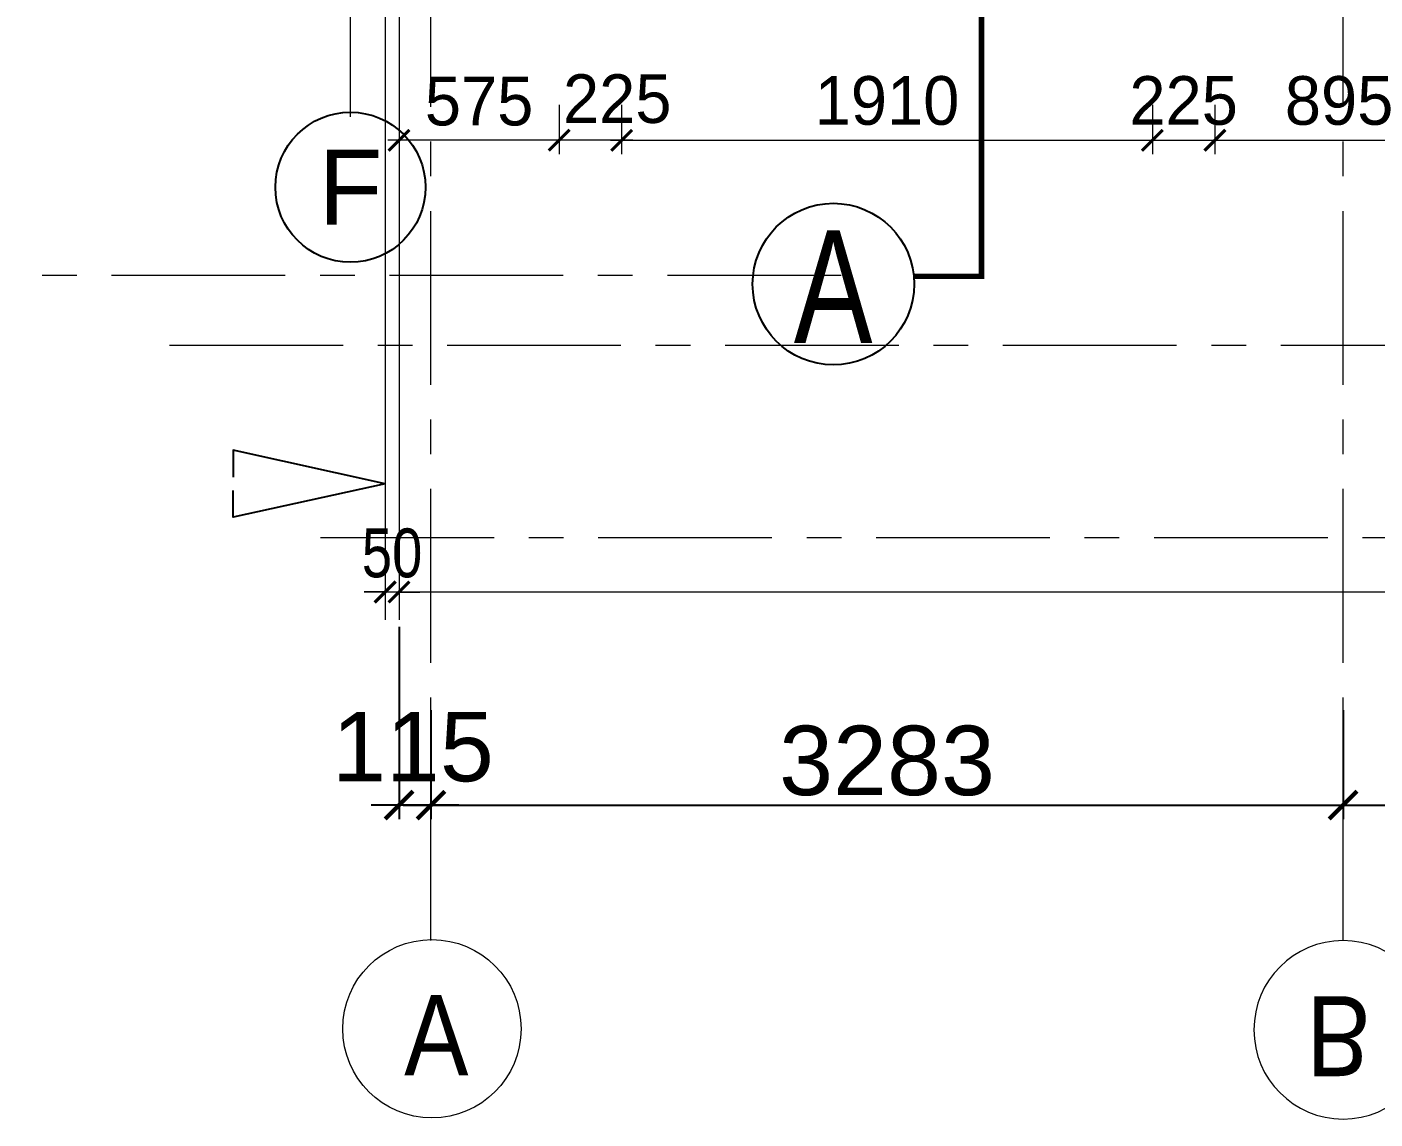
# Model space of a CAD drawing. Header units: millimetres. Extents: x -286480 to 108094, y -227925 to 10018.
# Drawn here: x -30907 to -26056, y -141214 to -137284 of the extents above; entities that cross this region are included whole.
import ezdxf
from ezdxf.enums import TextEntityAlignment as Align

# ---------------------------------------------------------------- set-up
doc = ezdxf.new("R2010")
doc.units = ezdxf.units.MM
doc.header["$LTSCALE"] = 100
doc.header["$MEASUREMENT"] = 0
doc.header["$PDMODE"] = 67
doc.linetypes.add('CENTER', pattern=[2, 1.25, -0.25, 0.25, -0.25])
doc.layers.get('0').update_dxf_attribs({"lineweight": 25})
for name, color, linetype, lineweight in [('A-ANNO-GRID', 251, 'CENTER', 9), ('Anno_Labels', 7, 'Continuous', 9), ('AREA', 6, 'Continuous', 25), ('dim', 7, 'Continuous', 13), ('DW-NO', 7, 'Continuous', 25), ('GRID TAB', 21, 'Continuous', 5)]:
    doc.layers.add(name, color=color, linetype=linetype, lineweight=lineweight)
doc.layers.add('Anno_Frames', color=7, linetype='Continuous')
doc.layers.add('DIM1', color=132, linetype='Continuous')
doc.styles.add('ARIAL', font='arial.ttf', dxfattribs={"width": 0.8})
doc.styles.add('CENTURY-GOTHIC', font='GOTHIC.TTF', dxfattribs={"height": 175})
doc.styles.add('GOTHIC-TITLE', font='GOTHIC.TTF', dxfattribs={"width": 0.9, "height": 20})
doc.styles.add('SIZE', font='arial.ttf', dxfattribs={"width": 0.75, "height": 200})
doc.styles.get("Standard").update_dxf_attribs({"font": 'sanss___.ttf'})
doc.dimstyles.new('1.125', dxfattribs={"dimtxt": 175, "dimasz": 75, "dimexe": 50, "dimexo": 50, "dimgap": 50, "dimtad": 1, "dimdec": 0, "dimrnd": 5, "dimzin": 0, "dimdsep": 46, "dimtxsty": 'CENTURY-GOTHIC', "dimblk": 'ARCHTICK', "dimcen": 5, "dimdle": 40, "dimclrd": 256, "dimclre": 8, "dimclrt": 213, "dimadec": 0, "dimazin": 0, "dimtfac": 1, "dimtdec": 0, "dimtofl": 0, "dimtmove": 2, "dimatfit": 2, "dimldrblk": 'OPEN30', "dimfxl": 80, "dimtolj": 1, "dimtzin": 0, "dimlwd": 15, "dimlwe": 9, "dimarcsym": 1})
doc.dimstyles.new('D 75', dxfattribs={"dimtxt": 175, "dimasz": 75, "dimexe": 100, "dimexo": 100, "dimgap": 50, "dimtad": 1, "dimdec": 0, "dimrnd": 5, "dimzin": 0, "dimdsep": 46, "dimtxsty": 'ARIAL', "dimblk": 'ARCHTICK', "dimcen": 0.09, "dimdle": 100, "dimclrd": 256, "dimclrt": 256, "dimadec": 0, "dimazin": 0, "dimtfac": 1, "dimtdec": 0, "dimtix": 1, "dimtofl": 0, "dimtmove": 1, "dimatfit": 3, "dimfxl": 135, "dimtolj": 1, "dimtzin": 0, "dimlwd": 9, "dimlwe": 9, "dimarcsym": 0})
doc.dimstyles.new('IIITD_WD_L @ 100', dxfattribs={"dimscale": 100, "dimtxt": 2.5, "dimasz": 1, "dimexe": 0.5, "dimexo": 0.25, "dimgap": 0.3, "dimtad": 1, "dimdec": 0, "dimrnd": 1, "dimzin": 0, "dimdsep": 46, "dimtxsty": 'Standard', "dimblk": 'ARCHTICK', "dimcen": 0.2, "dimdle": 1, "dimclrd": 8, "dimclre": 8, "dimadec": 0, "dimazin": 0, "dimtfac": 1, "dimtdec": 0, "dimtofl": 0, "dimtmove": 0, "dimatfit": 0, "dimfxl": 2, "dimtolj": 1, "dimtzin": 0, "dimlwd": -1, "dimlwe": -1, "dimarcsym": 0})

# ---------------------------------------------------------------- blocks, each defined once
blk = doc.blocks.new('_ArchTick')
at = {"const_width": 0.15}
blk.add_lwpolyline([(-0.5, -0.5), (0.5, 0.5)], dxfattribs=at)
blk = doc.blocks.new('*D129')
at = {"layer": 'Defpoints', "color": 0, "ltscale": 0.1, "transparency": 16777216}
for p in [(-29618.2, -136573.5, 12.8), (-29568.2, -136573.5, 11.6), (-29618.2, -139317.1)]:
    blk.add_point(p, dxfattribs=at)
at = {"layer": 'dim', "color": 0, "lineweight": 9, "ltscale": 0.1, "transparency": 16777216}
for p, q in [((-29618.2, -136673.5), (-29618.2, -139417.1)), ((-29568.2, -136673.5), (-29568.2, -139417.1))]:
    blk.add_line(p, q, dxfattribs=at)
at = {"layer": 'dim', "lineweight": 9, "ltscale": 0.1, "transparency": 16777216}
for p, q in [((-29618.2, -139317.1), (-29693.2, -139317.1)), ((-29568.2, -139317.1), (-29493.2, -139317.1))]:
    blk.add_line(p, q, dxfattribs=at)
at = {"layer": 'dim', "lineweight": 9, "ltscale": 0.1, "transparency": 16777216, "xscale": 75, "yscale": 75, "zscale": 75}
blk.add_blockref('_ArchTick', (-29618.2, -139317.1), dxfattribs=at)
at = {"layer": 'dim', "lineweight": 9, "ltscale": 0.1, "transparency": 16777216, "xscale": 75, "yscale": 75, "zscale": 75, "rotation": 180}
blk.add_blockref('_ArchTick', (-29568.2, -139317.1), dxfattribs=at)
at = {"layer": 'dim', "ltscale": 0.1, "transparency": 16777216, "insert": (-29593.2, -139177.7), "char_height": 175, "attachment_point": 5, "style": 'ARIAL'}
blk.add_mtext('\\A1;50', dxfattribs=at)
blk = doc.blocks.new('Grid Head')
blk.add_circle((0, 0), 3)
at = {"layer": 'Anno_Labels'}
blk.add_attdef('GRID_NAME', text='', height=3, dxfattribs=at).set_placement((0, 0), align=Align.MIDDLE_CENTER)
blk = doc.blocks.new('*D270')
at = {"layer": 'Defpoints', "color": 0, "ltscale": 0.1, "transparency": 16777216}
for p in [(-29568.2, -136574.3), (-16553.2, -138739.2, 11.6), (-29568.2, -139317.8)]:
    blk.add_point(p, dxfattribs=at)
at = {"layer": 'dim', "color": 0, "lineweight": 9, "ltscale": 0.1, "transparency": 16777216}
for p, q in [((-29568.2, -136674.3), (-29568.2, -139417.8)), ((-16553.2, -138839.2), (-16553.2, -139417.8))]:
    blk.add_line(p, q, dxfattribs=at)
at = {"layer": 'dim', "lineweight": 9, "ltscale": 0.1, "transparency": 16777216}
blk.add_line((-16453.2, -139317.8), (-29668.2, -139317.8), dxfattribs=at)
at = {"layer": 'dim', "lineweight": 9, "ltscale": 0.1, "transparency": 16777216, "xscale": 75, "yscale": 75, "zscale": 75, "rotation": 180}
blk.add_blockref('_ArchTick', (-29568.2, -139317.8), dxfattribs=at)
at = {"layer": 'dim', "lineweight": 9, "ltscale": 0.1, "transparency": 16777216, "xscale": 75, "yscale": 75, "zscale": 75}
blk.add_blockref('_ArchTick', (-16553.2, -139317.8), dxfattribs=at)
at = {"layer": 'dim', "ltscale": 0.1, "transparency": 16777216, "insert": (-23060.7, -139178.4), "char_height": 175, "attachment_point": 5, "style": 'ARIAL'}
blk.add_mtext('\\A1;13015', dxfattribs=at)
blk = doc.blocks.new('*D277')
at = {"layer": 'Defpoints', "color": 0, "ltscale": 0.1, "transparency": 16777216}
for p in [(-29618.2, -136574.3), (-29568.2, -136574.3, 29.7), (-29618.2, -139317.8)]:
    blk.add_point(p, dxfattribs=at)
at = {"layer": 'dim', "color": 0, "lineweight": 9, "ltscale": 0.1, "transparency": 16777216}
for p, q in [((-29618.2, -136674.3), (-29618.2, -139417.8)), ((-29568.2, -136674.3), (-29568.2, -139417.8))]:
    blk.add_line(p, q, dxfattribs=at)
at = {"layer": 'dim', "lineweight": 9, "ltscale": 0.1, "transparency": 16777216}
for p, q in [((-29618.2, -139317.8), (-29693.2, -139317.8)), ((-29568.2, -139317.8), (-29493.2, -139317.8))]:
    blk.add_line(p, q, dxfattribs=at)
at = {"layer": 'dim', "lineweight": 9, "ltscale": 0.1, "transparency": 16777216, "xscale": 75, "yscale": 75, "zscale": 75}
blk.add_blockref('_ArchTick', (-29618.2, -139317.8), dxfattribs=at)
at = {"layer": 'dim', "lineweight": 9, "ltscale": 0.1, "transparency": 16777216, "xscale": 75, "yscale": 75, "zscale": 75, "rotation": 180}
blk.add_blockref('_ArchTick', (-29568.2, -139317.8), dxfattribs=at)
at = {"layer": 'dim', "ltscale": 0.1, "transparency": 16777216, "insert": (-29593.2, -139178.5), "char_height": 175, "attachment_point": 5, "style": 'ARIAL'}
blk.add_mtext('\\A1;50', dxfattribs=at)
blk = doc.blocks.new('GRIDTAB')
at = {"layer": 'GRID TAB', "ltscale": 0.1}
blk.add_circle((4668008.8, 8270544.3), 334.3, dxfattribs=at)
at = {"layer": 'GRID TAB', "ltscale": 0.1, "style": 'GOTHIC-TITLE', "width": 0.9}
blk.add_attdef('1', text='', height=300, dxfattribs=at).set_placement((4667992.4, 8270418.2), align=Align.CENTER)
blk = doc.blocks.new('*D378')
at = {"layer": 'Defpoints', "color": 0, "ltscale": 0.1, "transparency": 16777216}
for p in [(-28992, -137514.1, 1.1), (-28767, -137514.1, 1.1), (-28992, -137692.1)]:
    blk.add_point(p, dxfattribs=at)
at = {"layer": 'dim', "color": 8, "lineweight": 9, "ltscale": 0.1, "transparency": 16777216}
for p, q in [((-28992, -137564.1), (-28992, -137742.1)), ((-28767, -137564.1), (-28767, -137742.1))]:
    blk.add_line(p, q, dxfattribs=at)
at = {"layer": 'dim', "lineweight": 15, "ltscale": 0.1, "transparency": 16777216}
blk.add_line((-28727, -137692.1), (-29032, -137692.1), dxfattribs=at)
at = {"layer": 'dim', "lineweight": 15, "ltscale": 0.1, "transparency": 16777216, "xscale": 75, "yscale": 75, "zscale": 75, "rotation": 180}
blk.add_blockref('_ArchTick', (-28992, -137692.1), dxfattribs=at)
at = {"layer": 'dim', "lineweight": 15, "ltscale": 0.1, "transparency": 16777216, "xscale": 75, "yscale": 75, "zscale": 75}
blk.add_blockref('_ArchTick', (-28767, -137692.1), dxfattribs=at)
at = {"layer": 'dim', "color": 213, "ltscale": 0.1, "transparency": 16777216, "insert": (-28782.9, -137543.6), "char_height": 175, "attachment_point": 5, "style": 'CENTURY-GOTHIC'}
blk.add_mtext('\\A1;225', dxfattribs=at)
blk = doc.blocks.new('_Open30')
at = {"color": 0, "linetype": 'ByBlock', "lineweight": -2}
for p, q in [((-1, 0.268), (0, 0)), ((0, 0), (-1, -0.268)), ((0, 0), (-1, 0))]:
    blk.add_line(p, q, dxfattribs=at)
blk = doc.blocks.new('*D379')
at = {"layer": 'Defpoints', "color": 0, "ltscale": 0.1, "transparency": 16777216}
for p in [(-28767, -137514.1, 1.1), (-26857, -137514.1, 1.1), (-26857, -137692.1)]:
    blk.add_point(p, dxfattribs=at)
at = {"layer": 'dim', "color": 8, "lineweight": 9, "ltscale": 0.1, "transparency": 16777216}
for p, q in [((-28767, -137564.1), (-28767, -137742.1)), ((-26857, -137564.1), (-26857, -137742.1))]:
    blk.add_line(p, q, dxfattribs=at)
at = {"layer": 'dim', "lineweight": 15, "ltscale": 0.1, "transparency": 16777216}
blk.add_line((-28807, -137692.1), (-26817, -137692.1), dxfattribs=at)
at = {"layer": 'dim', "lineweight": 15, "ltscale": 0.1, "transparency": 16777216, "xscale": 75, "yscale": 75, "zscale": 75, "rotation": 180}
blk.add_blockref('_ArchTick', (-28767, -137692.1), dxfattribs=at)
at = {"layer": 'dim', "lineweight": 15, "ltscale": 0.1, "transparency": 16777216, "xscale": 75, "yscale": 75, "zscale": 75}
blk.add_blockref('_ArchTick', (-26857, -137692.1), dxfattribs=at)
at = {"layer": 'dim', "color": 213, "ltscale": 0.1, "transparency": 16777216, "insert": (-27812, -137550.1), "char_height": 175, "attachment_point": 5, "style": 'CENTURY-GOTHIC'}
blk.add_mtext('\\A1;1910', dxfattribs=at)
blk = doc.blocks.new('*D380')
at = {"layer": 'Defpoints', "color": 0, "ltscale": 0.1, "transparency": 16777216}
for p in [(-26857, -137514.1, 1.1), (-26632, -137514.1, 1.1), (-26632, -137692.1)]:
    blk.add_point(p, dxfattribs=at)
at = {"layer": 'dim', "color": 8, "lineweight": 9, "ltscale": 0.1, "transparency": 16777216}
for p, q in [((-26857, -137564.1), (-26857, -137742.1)), ((-26632, -137564.1), (-26632, -137742.1))]:
    blk.add_line(p, q, dxfattribs=at)
at = {"layer": 'dim', "lineweight": 15, "ltscale": 0.1, "transparency": 16777216}
blk.add_line((-26897, -137692.1), (-26592, -137692.1), dxfattribs=at)
at = {"layer": 'dim', "lineweight": 15, "ltscale": 0.1, "transparency": 16777216, "xscale": 75, "yscale": 75, "zscale": 75, "rotation": 180}
blk.add_blockref('_ArchTick', (-26857, -137692.1), dxfattribs=at)
at = {"layer": 'dim', "lineweight": 15, "ltscale": 0.1, "transparency": 16777216, "xscale": 75, "yscale": 75, "zscale": 75}
blk.add_blockref('_ArchTick', (-26632, -137692.1), dxfattribs=at)
at = {"layer": 'dim', "color": 213, "ltscale": 0.1, "transparency": 16777216, "insert": (-26744.5, -137550), "char_height": 175, "attachment_point": 5, "style": 'CENTURY-GOTHIC'}
blk.add_mtext('\\A1;225', dxfattribs=at)
blk = doc.blocks.new('*D381')
at = {"layer": 'Defpoints', "color": 0, "ltscale": 0.1, "transparency": 16777216}
for p in [(-26632, -137514.1, 1.1), (-25738.2, -137514.1, 1.1), (-25738.2, -137692.1)]:
    blk.add_point(p, dxfattribs=at)
at = {"layer": 'dim', "color": 8, "lineweight": 9, "ltscale": 0.1, "transparency": 16777216}
for p, q in [((-26632, -137564.1), (-26632, -137742.1)), ((-25738.2, -137564.1), (-25738.2, -137742.1))]:
    blk.add_line(p, q, dxfattribs=at)
at = {"layer": 'dim', "lineweight": 15, "ltscale": 0.1, "transparency": 16777216}
blk.add_line((-26672, -137692.1), (-25698.2, -137692.1), dxfattribs=at)
at = {"layer": 'dim', "lineweight": 15, "ltscale": 0.1, "transparency": 16777216, "xscale": 75, "yscale": 75, "zscale": 75, "rotation": 180}
blk.add_blockref('_ArchTick', (-26632, -137692.1), dxfattribs=at)
at = {"layer": 'dim', "lineweight": 15, "ltscale": 0.1, "transparency": 16777216, "xscale": 75, "yscale": 75, "zscale": 75}
blk.add_blockref('_ArchTick', (-25738.2, -137692.1), dxfattribs=at)
at = {"layer": 'dim', "color": 213, "ltscale": 0.1, "transparency": 16777216, "insert": (-26185.1, -137550.1), "char_height": 175, "attachment_point": 5, "style": 'CENTURY-GOTHIC'}
blk.add_mtext('\\A1;895', dxfattribs=at)
blk = doc.blocks.new('*D394')
at = {"layer": 'Defpoints', "color": 0, "ltscale": 0.1, "transparency": 16777216}
for p in [(-29568.2, -137294.6), (-28992, -137514.1, 1.1), (-29568.2, -137692.1)]:
    blk.add_point(p, dxfattribs=at)
at = {"layer": 'dim', "color": 8, "lineweight": 9, "ltscale": 0.1, "transparency": 16777216}
for p, q in [((-29568.2, -137344.6), (-29568.2, -137742.1)), ((-28992, -137564.1), (-28992, -137742.1))]:
    blk.add_line(p, q, dxfattribs=at)
at = {"layer": 'dim', "lineweight": 15, "ltscale": 0.1, "transparency": 16777216}
blk.add_line((-28952, -137692.1), (-29608.2, -137692.1), dxfattribs=at)
at = {"layer": 'dim', "lineweight": 15, "ltscale": 0.1, "transparency": 16777216, "xscale": 75, "yscale": 75, "zscale": 75, "rotation": 180}
blk.add_blockref('_ArchTick', (-29568.2, -137692.1), dxfattribs=at)
at = {"layer": 'dim', "lineweight": 15, "ltscale": 0.1, "transparency": 16777216, "xscale": 75, "yscale": 75, "zscale": 75}
blk.add_blockref('_ArchTick', (-28992, -137692.1), dxfattribs=at)
at = {"layer": 'dim', "color": 213, "ltscale": 0.1, "transparency": 16777216, "insert": (-29280.1, -137552.4), "char_height": 175, "attachment_point": 5, "style": 'CENTURY-GOTHIC'}
blk.add_mtext('\\A1;575', dxfattribs=at)
blk = doc.blocks.new('*D395')
at = {"layer": 'Defpoints', "color": 0, "ltscale": 0.5, "transparency": 16777216}
for p in [(-29453.2, -139717.9, 16.3), (-26170.7, -139717.9, -2.6), (-26170.7, -140084.2)]:
    blk.add_point(p, dxfattribs=at)
at = {"layer": 'DIM1', "color": 8, "ltscale": 0.5, "transparency": 16777216}
for p, q in [((-29453.2, -139742.9), (-29453.2, -140134.2)), ((-26170.7, -139742.9), (-26170.7, -140134.2)), ((-29553.2, -140084.2), (-26070.7, -140084.2))]:
    blk.add_line(p, q, dxfattribs=at)
at = {"layer": 'DIM1', "color": 8, "ltscale": 0.5, "transparency": 16777216, "xscale": 100, "yscale": 100, "zscale": 100, "rotation": 180}
blk.add_blockref('_ArchTick', (-29453.2, -140084.2), dxfattribs=at)
at = {"layer": 'DIM1', "color": 8, "ltscale": 0.5, "transparency": 16777216, "xscale": 100, "yscale": 100, "zscale": 100}
blk.add_blockref('_ArchTick', (-26170.7, -140084.2), dxfattribs=at)
at = {"layer": 'DIM1', "color": 0, "ltscale": 0.5, "transparency": 16777216, "insert": (-27812, -139925.2), "char_height": 250, "attachment_point": 5}
blk.add_mtext('\\A1;3283', dxfattribs=at)
blk = doc.blocks.new('*D396')
at = {"layer": 'Defpoints', "color": 0, "ltscale": 0.5, "transparency": 16777216}
for p in [(-26170.7, -139717.9, -2.6), (-22945.7, -139725.7, -4.2), (-22945.7, -140084.2)]:
    blk.add_point(p, dxfattribs=at)
at = {"layer": 'DIM1', "color": 8, "ltscale": 0.5, "transparency": 16777216}
for p, q in [((-26170.7, -139742.9), (-26170.7, -140134.2)), ((-22945.7, -139750.7), (-22945.7, -140134.2)), ((-26270.7, -140084.2), (-22845.7, -140084.2))]:
    blk.add_line(p, q, dxfattribs=at)
at = {"layer": 'DIM1', "color": 8, "ltscale": 0.5, "transparency": 16777216, "xscale": 100, "yscale": 100, "zscale": 100, "rotation": 180}
blk.add_blockref('_ArchTick', (-26170.7, -140084.2), dxfattribs=at)
at = {"layer": 'DIM1', "color": 8, "ltscale": 0.5, "transparency": 16777216, "xscale": 100, "yscale": 100, "zscale": 100}
blk.add_blockref('_ArchTick', (-22945.7, -140084.2), dxfattribs=at)
at = {"layer": 'DIM1', "color": 0, "ltscale": 0.5, "transparency": 16777216, "insert": (-24558.2, -139925.2), "char_height": 250, "attachment_point": 5}
blk.add_mtext('\\A1;3225', dxfattribs=at)
blk = doc.blocks.new('*D414')
at = {"layer": 'Defpoints', "color": 0, "ltscale": 0.1, "transparency": 16777216}
for p in [(-29568.2, -139417.8), (-29453.2, -139717.9, 16.3), (-29568.2, -140084.2)]:
    blk.add_point(p, dxfattribs=at)
at = {"layer": 'DIM1', "color": 8, "ltscale": 0.1, "transparency": 16777216}
for p, q in [((-29568.2, -139442.8), (-29568.2, -140134.2)), ((-29453.2, -139742.9), (-29453.2, -140134.2)), ((-29353.2, -140084.2), (-29668.2, -140084.2))]:
    blk.add_line(p, q, dxfattribs=at)
at = {"layer": 'DIM1', "color": 8, "ltscale": 0.1, "transparency": 16777216, "xscale": 100, "yscale": 100, "zscale": 100, "rotation": 180}
blk.add_blockref('_ArchTick', (-29568.2, -140084.2), dxfattribs=at)
at = {"layer": 'DIM1', "color": 8, "ltscale": 0.1, "transparency": 16777216, "xscale": 100, "yscale": 100, "zscale": 100}
blk.add_blockref('_ArchTick', (-29453.2, -140084.2), dxfattribs=at)
at = {"layer": 'DIM1', "color": 0, "ltscale": 0.1, "transparency": 16777216, "insert": (-29518.2, -139875.4), "char_height": 250, "attachment_point": 5}
blk.add_mtext('\\A1;115', dxfattribs=at)

msp = doc.modelspace()

# ---------------------------------------------------------------- linework, layer by layer
at = {"color": 12, "ltscale": 0.5, "true_color": 0xe00000, "const_width": 20, "elevation": 9.1}
msp.add_lwpolyline([(-27715.8, -138181.5), (-27471.8, -138181.5), (-27471.8, -135410.9)], dxfattribs=at)
at = {"color": 12, "ltscale": 0.5, "true_color": 0xe00000}
msp.add_circle((-28005, -138209.5, 9.1), 290.5, dxfattribs=at)
at = {"layer": 'A-ANNO-GRID', "ltscale": 5}
for p, q in [((-29453.2, -140571.8, -1.8), (-29453.2, -124321.4, -1.8)), ((-26170.7, -140571.8, -20.7), (-26170.7, -124321.4, -20.7)), ((-29743.2, -137607.2, 12.8), (-29743.2, -124822.1, 12.8)), ((-27977.4, -138179.2, 12.8), (-39374.7, -138179.2, 12.8)), ((-30394.7, -138429.3, 18.6), (-4567.5, -138429.3, 18.6)), ((-29851.1, -139121.2, -3.6), (-22103, -139121.2, -3.6))]:
    msp.add_line(p, q, dxfattribs=at)
at = {"layer": 'AREA', "color": 0, "ltscale": 0.1, "elevation": -9.2}
for points in [[(-29618.2, -138927.9), (-30165.2, -138807.4), (-30165.2, -138903.8)], [(-29618.2, -138927.9), (-30165.2, -139048.3), (-30165.2, -138951.9)]]:
    msp.add_lwpolyline(points, dxfattribs=at)

# ---------------------------------------------------------------- block references
at = {"layer": 'Anno_Frames'}
ref = msp.add_blockref('Grid Head', (-29743.2, -137861.2, 12.8), dxfattribs=dict(at, xscale=90, yscale=90, zscale=90))
ref.add_attrib('GRID_NAME', 'F', dxfattribs={"layer": '0', "height": 270}).set_placement((-29743.2, -137861.2, 12.8), align=Align.MIDDLE_CENTER)
at = {"layer": 'GRID TAB', "color": 1}
ref = msp.add_blockref('GRIDTAB', (4451838.7, 7798833.5, -1.8), dxfattribs=dict(at, xscale=0.9600000000000005, yscale=0.9600000000000005, zscale=0.9600000000000005, rotation=180))
ref.add_attrib('1', 'A', dxfattribs={"ltscale": 0.1, "height": 288, "rotation": 180, "style": 'GOTHIC-TITLE', "text_generation_flag": 4, "width": 0.9}).set_placement((-29433.9, -141056, -1.8), align=Align.CENTER)
ref = msp.add_blockref('GRIDTAB', (-4507459.2, 7798829.8, -20.7), dxfattribs=dict(at, xscale=-0.9600000000000005, yscale=0.9600000000000005, zscale=0.9600000000000005, rotation=180))
ref.add_attrib('1', 'B', dxfattribs={"ltscale": 0.1, "height": 288, "rotation": 360, "style": 'GOTHIC-TITLE', "text_generation_flag": 4, "width": 0.9}).set_placement((-26186.5, -140771.7, -20.7), align=Align.CENTER)

# ---------------------------------------------------------------- texts
at = {"layer": 'DW-NO', "color": 51, "style": 'SIZE', "width": 0.75}
msp.add_text('A', height=405.3, dxfattribs=at).set_placement((-28147.4, -138421.6, 9.1))

# ---------------------------------------------------------------- dimensions: what is measured, and where the dimension line sits
at = {"layer": 'dim', "ltscale": 0.1}
for base, p1, p2, dimstyle, picture, middle in [((-29618.2, -139317.1), (-29568.2, -136573.5, 11.6), (-29618.2, -136573.5, 12.8), 'D 75', '*D129', (-29593.2, -139177.7)), ((-29618.2, -139317.8, -18.1), (-29568.2, -136574.3, 11.7), (-29618.2, -136574.3, -18.1), 'D 75', '*D277', (-29593.2, -139178.5, -18.1)), ((-29568.2, -139317.8, 11.7), (-16553.2, -138739.2, 23.2), (-29568.2, -136574.3, 11.7), 'D 75', '*D270', (-23060.7, -139178.4, 11.7)), ((-29568.2, -137692.1, -31.3), (-28992, -137514.1, -30.3), (-29568.2, -137294.6, -31.3), '1.125', '*D394', (-29280.1, -137552.4, -31.3)), ((-26857, -137692.1, -31.3), (-28767, -137514.1, -30.3), (-26857, -137514.1, -30.3), '1.125', '*D379', (-27812, -137550.1, -31.3)), ((-25738.2, -137692.1, -31.3), (-26632, -137514.1, -30.3), (-25738.2, -137514.1, -30.3), '1.125', '*D381', (-26185.1, -137550.1, -31.3))]:
    dim = msp.add_linear_dim(base=base, p1=p1, p2=p2, dimstyle=dimstyle, dxfattribs=at)
    dim.commit()
    dim.dimension.update_dxf_attribs({"geometry": picture, "text_midpoint": middle})
for base, p1, p2, picture, middle in [((-28992, -137692.1, -31.3), (-28767, -137514.1, -30.3), (-28992, -137514.1, -30.3), '*D378', (-28782.9, -137543.6, -31.3)), ((-26632, -137692.1, -31.3), (-26857, -137514.1, -30.3), (-26632, -137514.1, -30.3), '*D380', (-26744.5, -137550, -31.3))]:
    dim = msp.add_linear_dim(base=base, p1=p1, p2=p2, dimstyle='1.125', dxfattribs=at)
    dim.commit()
    dim.dimension.update_dxf_attribs({"geometry": picture, "text_midpoint": middle, "dimtype": 160})
at = {"layer": 'DIM1', "ltscale": 0.1}
dim = msp.add_linear_dim(base=(-29568.2, -140084.2, -18.1), p1=(-29453.2, -139717.9, -1.8), p2=(-29568.2, -139417.8, -18.1), dimstyle='IIITD_WD_L @ 100', override={"dimtmove": 1}, dxfattribs=at)
dim.commit()
dim.dimension.update_dxf_attribs({"geometry": '*D414', "text_midpoint": (-29518.2, -140034.2, -18.1), "dimtype": 160})
at = {"layer": 'DIM1', "ltscale": 0.5}
for base, p1, p2, picture, middle in [((-26170.7070116, -140084.1907949, -18.0896277), (-29453.2070116, -139717.8827748, -1.8328462), (-26170.7070116, -139717.8827748, -20.7221462), '*D395', (-27811.9570116, -139925.2470364, -18.0896277)), ((-22945.7, -140084.2, -18.1), (-26170.7, -139717.9, -20.7), (-22945.7, -139725.7, -22.3), '*D396', (-24558.2, -139925.2, -18.1))]:
    dim = msp.add_linear_dim(base=base, p1=p1, p2=p2, dimstyle='IIITD_WD_L @ 100', dxfattribs=at)
    dim.commit()
    dim.dimension.update_dxf_attribs({"geometry": picture, "text_midpoint": middle})

doc.saveas('drawing.dxf')
